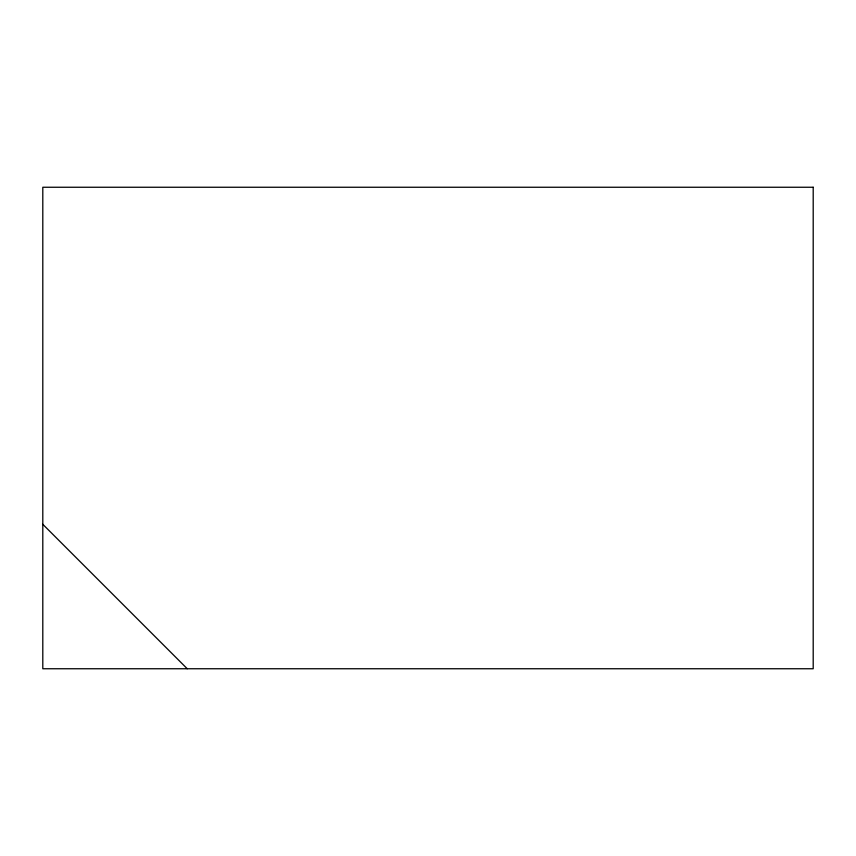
<?xml version="1.0" encoding="UTF-8"?>
<svg xmlns="http://www.w3.org/2000/svg" width="856" height="856" viewBox="0 0 856 856"><rect width="100%" height="100%" fill="white"/><g stroke="black" fill="none" stroke-linecap="round" stroke-linejoin="round"><path stroke-width="1.28" d="M42.8 524.3L187.25 668.75M813.2 187.25L42.8 187.25L42.8 668.75L813.2 668.75L813.2 187.25"/></g></svg>
